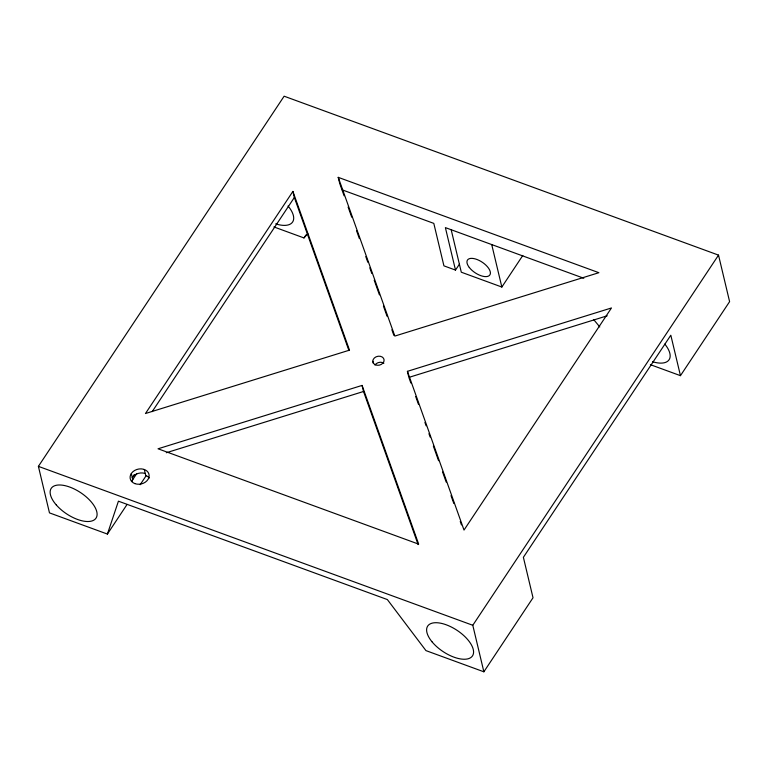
<?xml version="1.0" encoding="UTF-8"?>
<svg xmlns="http://www.w3.org/2000/svg" width="768" height="768" viewBox="0 0 768 768"><rect width="100%" height="100%" fill="white"/><g stroke="black" fill="none" stroke-linecap="round" stroke-linejoin="round"><path stroke-width="1.15" d="M680.458 375.667L729.6 301.642L718.522 255.12L284.131 96.202L38.4 466.358L49.478 512.88L107.405 534.067L118.426 501.178L387.36 599.568L425.952 650.611L483.869 671.798L533.021 597.763L523.382 557.318L670.819 335.222L680.458 375.667L650.381 364.666M292.896 191.424L145.469 413.52L349.498 350.15L292.896 191.424L294.346 197.491L348.941 350.582M152.198 411.619L294.346 197.491M134.227 474.624L132.278 477.562A9.638 7.574 -13.4 0 1 145.267 473.53M131.453 481.546L136.646 473.722M107.405 534.067L127.056 504.451M140.16 484.714L146.064 475.824M273.907 226.934L303.984 237.936L305.952 234.979M342.25 189.888L433.805 223.382L443.923 265.853L455.501 270.086L459.437 264.163M451.181 229.738L461.299 272.208L501.84 287.04L522.806 255.456M483.869 671.798L472.79 625.277L718.522 255.12M303.984 237.936L307.824 233.539M362.074 385.421L158.045 448.79L418.675 544.147L362.074 385.421L363.523 391.488L418.118 544.579M407.414 371.338L611.453 307.968L464.016 530.064L407.414 371.338L408.624 376.397M166.33 452.736L363.523 391.488M607.2 315.802L408.864 377.405L410.87 383.03M338.237 177.341L598.877 272.698L394.838 336.067L338.237 177.341L339.446 182.4M583.805 278.256L445.382 227.616L455.501 270.086M38.4 466.358L472.79 625.277M593.722 319.603L599.789 326.947M339.686 183.408L344.102 195.792M348.115 207.053L351.725 217.181M356.544 230.688L359.357 238.57M365.779 256.579L367.786 262.205M369.792 267.84L371.798 273.466M374.208 280.214L379.43 294.854M383.443 306.106L387.053 316.243M391.872 329.75L393.878 335.376M415.69 396.538L418.502 404.419M424.925 422.429L426.125 425.808M428.938 433.69L430.138 437.069M433.354 446.074L438.566 460.704M442.579 471.965L446.198 482.093M451.008 495.6L453.821 503.482M460.243 521.491L461.453 524.87M491.722 244.57L501.84 287.04M372.806 361.277L373.584 363.475A5.712 4.493 -13.4 0 0 382.819 363.245A5.712 4.493 -13.4 0 0 380.342 356.294A5.712 4.493 -13.4 0 0 372.806 361.277L373.286 363.302M144.307 469.478L145.757 475.546A9.638 7.574 -13.4 0 1 149.27 478.013M131.309 473.52L132.758 479.587A9.638 7.574 -13.4 0 0 131.827 481.517M374.986 365.011A5.712 4.493 -13.4 0 1 383.866 363.226M664.81 344.102A26.899 12.72 33.6 0 1 652.531 361.709M288.048 206.016A26.899 12.72 33.6 0 1 275.702 223.862M431.962 641.731A26.899 12.72 33.6 0 0 472.09 656.41A26.899 12.72 33.6 0 0 446.237 624.797A26.899 12.72 33.6 0 0 431.962 641.731M56.323 504.989A26.899 12.72 33.6 0 0 96.029 518.122A26.899 12.72 33.6 0 0 68.515 486.634A26.899 12.72 33.6 0 0 56.323 504.989M134.918 483.629A9.638 7.574 -13.4 0 0 149.146 475.642A9.638 7.574 -13.4 0 0 134.774 470.39A9.638 7.574 -13.4 0 0 134.918 483.629M469.296 267.475A13.45 6.365 33.6 0 0 489.485 275.405A13.45 6.365 33.6 0 0 477.245 259.584A13.45 6.365 33.6 0 0 469.296 267.475"/></g></svg>
